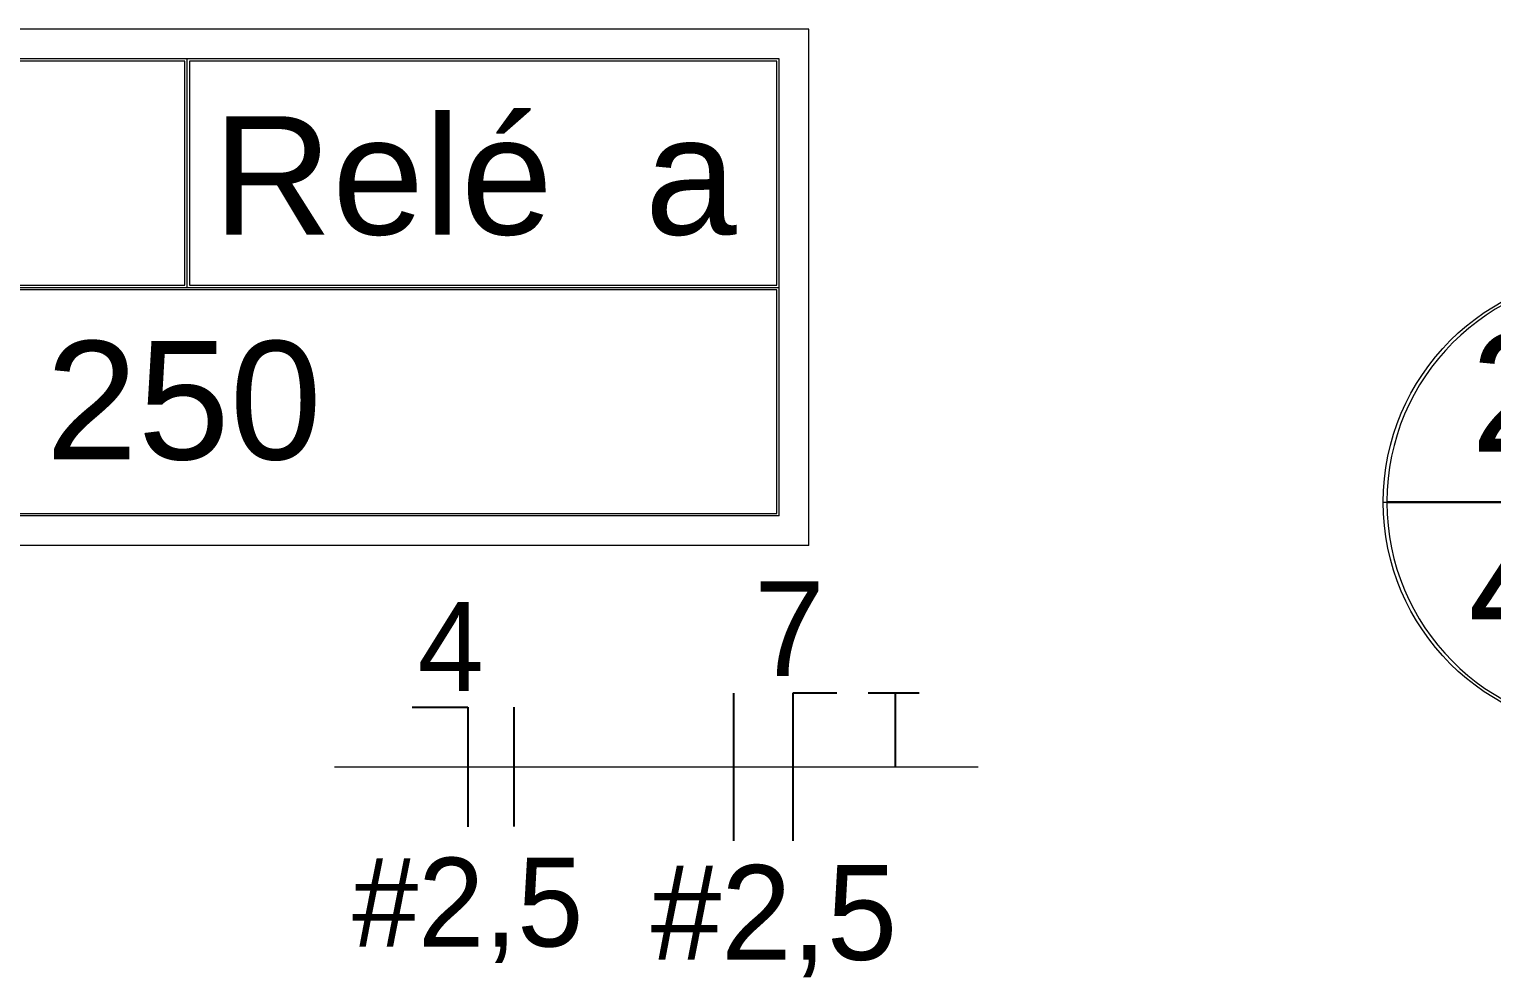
# Model space of a CAD drawing. Header units: metres. Extents: x -12 to 158, y -16 to 62.
# Drawn here: x 49.199 to 54.139, y 7.72 to 10.885 of the extents above; entities that cross this region are included whole.
import ezdxf

# ---------------------------------------------------------------- set-up
doc = ezdxf.new("R2010")
doc.units = ezdxf.units.M
doc.layers.add('E-LITE-EQPM-IDEN', color=7, linetype='Continuous', lineweight=9)
doc.layers.add('Identificadores de dispositivos elétricos', color=7, linetype='Continuous', lineweight=9)
for name, color, linetype, lineweight, true_color in [('Fase', 1, 'Continuous', 25, 0xff0000), ('Neutro', 5, 'Continuous', 25, 0x0000ff), ('Terra', 3, 'Continuous', 25, 0x00ff00)]:
    doc.layers.add(name, color=color, linetype=linetype, lineweight=lineweight, true_color=true_color)
doc.styles.add('Arial_3', font='arial.ttf', dxfattribs={"height": 0.3999999999999996})
doc.styles.add('Century Gothic_1', font='GOTHIC.TTF', dxfattribs={"height": 0.2999999999999997})
doc.styles.add('Century Gothic_3', font='GOTHIC.TTF', dxfattribs={"height": 0.3199999999999997})

# ---------------------------------------------------------------- blocks, each defined once
blk = doc.blocks.new('Tag de Luminárias de Teto 2 - Tag de Luminárias de Teto 2-3493498-PLANTA BAIXA - PLANTA GERAL')
at = {"layer": 'E-LITE-EQPM-IDEN'}
for p, q in [((-0.003861451443040973, 1.259376205309247e-17), (0.003861451443040971, -1.235969987410149e-17)), ((-0.003800000000000002, 9.765625000012382e-06), (0.003799999999999999, 9.765624999987827e-06)), ((1.470902172174639e-21, 1.170310894954888e-19), (-6.237551721879286e-18, -0.003861451443040972)), ((-3.906249999999958e-05, -9.765625000000229e-06), (-0.003800000000000002, -9.765625000012382e-06)), ((-3.906250000000614e-05, -0.00380956484615549), (-3.90625e-05, -9.765625000000424e-06)), ((0.003800000000000002, -9.765625000012382e-06), (3.906249999999958e-05, -9.765625000000229e-06)), ((3.90625e-05, -9.765625000000229e-06), (3.906250000000614e-05, -0.00380956484615549))]:
    blk.add_line(p, q, dxfattribs=at)
blk.add_circle((-2.98848752686665e-19, 1.169605258446771e-19), 0.003861451443040976, dxfattribs=at)
for centre, radius, start, end in [((-1.586231146433193e-18, 9.76562500001486e-06), 0.003800000000000003, 359.9999999999989, 179.9999999999988), ((1.057487430955462e-18, -9.765625000011598e-06), 0.003800000000000007, 180.0000000000004, 269.4110116299548), ((1.743201936965644e-18, -9.765625000013976e-06), 0.0038, 270.588988370044, 359.9999999999989)]:
    blk.add_arc(centre, radius, start, end, dxfattribs=at)
blk = doc.blocks.new('Tag de Luminárias de Teto 3 - Tag de Luminárias de Teto 3-3493737-PLANTA BAIXA - PLANTA GERAL')
at = {"layer": 'E-LITE-EQPM-IDEN'}
for p, q in [((-0.01050000000000001, -0.004361451443040939), (-0.0105, 0.004361451443041006)), ((0.01050000000000001, 0.004361451443040939), (-0.0105, 0.004361451443041006)), ((0.01049999999999999, -0.004361451443041005), (0.01050000000000001, 0.004361451443040939)), ((0.01000000000000001, 0.00386145144304094), (-0.01, 0.003861451443041005)), ((-0.01000000000000001, -0.00386145144304094), (-0.01, 0.003861451443041005)), ((-3.906250000000169e-05, 0.003822388943041004), (-0.0099609375, 0.003822388943041004)), ((-0.0099609375, 0.003822388943041004), (-0.0099609375, 3.906250000003236e-05)), ((-3.906250000000829e-05, 3.906250000000011e-05), (-3.906250000000218e-05, 0.003822388943041004)), ((-2.116800202039231e-18, -5.444479752355122e-20), (4.123372066328801e-18, 0.003861451443040972)), ((3.906250000000218e-05, 0.003822388943041004), (3.906250000000829e-05, 3.906250000000011e-05)), ((0.0099609375, 0.003822388943041004), (3.906250000000169e-05, 0.003822388943041004)), ((0.0099609375, 3.906250000003236e-05), (0.0099609375, 0.003822388943041004)), ((0.009999999999999993, -0.003861451443041005), (0.01000000000000001, 0.00386145144304094)), ((-0.01000000000000001, 3.225952673811482e-17), (0.01, -3.236841633316192e-17)), ((-0.0099609375, 3.906250000003236e-05), (-3.906250000000804e-05, 3.906250000000011e-05)), ((3.906250000000829e-05, 3.906250000000011e-05), (0.0099609375, 3.906250000003236e-05)), ((0.009960937499999992, -3.906249999996785e-05), (-0.009960937499999996, -3.906250000003236e-05)), ((-0.0099609375, -3.906250000003236e-05), (-0.0099609375, -0.003822388943041004)), ((0.0099609375, -0.003822388943041004), (0.009960937499999992, -3.906249999996785e-05)), ((0.009999999999999993, -0.003861451443041004), (-0.01000000000000001, -0.00386145144304094)), ((-0.0099609375, -0.003822388943041004), (0.0099609375, -0.003822388943041004)), ((0.01049999999999999, -0.004361451443041005), (-0.01050000000000001, -0.004361451443040939))]:
    blk.add_line(p, q, dxfattribs=at)
blk = doc.blocks.new('Fiação_Tags Lighting Fixture - 1_ FN-3746626-PLANTA BAIXA - PLANTA GERAL')
at = {"layer": 'E-LITE-EQPM-IDEN', "color": 5, "lineweight": 25, "true_color": 0x0000ff}
for p, q in [((-0.001283428347490118, -0.001641629534408945), (-0.0003447113166747839, -0.001641629534408948)), ((-0.000344711316674784, -0.001641629534408948), (-0.0003447113166747872, -0.003663798866615196))]:
    blk.add_line(p, q, dxfattribs=at)
at = {"layer": 'E-LITE-EQPM-IDEN', "color": 1, "lineweight": 25, "true_color": 0xff0000}
blk.add_line((0.0004337132169709926, -0.00164162953440895), (0.0004337132169709894, -0.003658061608413723), dxfattribs=at)
at = {"layer": 'E-LITE-EQPM-IDEN'}
blk.add_line((-0.00259543484413247, -0.002652714200512058), (0.00259543484413247, -0.002652714200512074), dxfattribs=at)
blk = doc.blocks.new('Fiação_PEX_Tags Eletrical Fixtures - 2_ FNT-4480792-PLANTA BAIXA - PLANTA GERAL')
at = {"layer": 'Fase'}
blk.add_line((-0.0009830429433026226, 0.001249999999999997), (-0.0009830429433026265, -0.001250000000000003), dxfattribs=at)
at = {"layer": 'Identificadores de dispositivos elétricos'}
blk.add_line((-0.002569481908087198, 5.287437154777256e-19), (0.003148823373829976, -1.811024766791761e-17), dxfattribs=at)
at = {"layer": 'Neutro'}
for p, q in [((1.695705669737706e-05, 0.001249999999999997), (1.695705669737314e-05, -0.001250000000000004)), ((1.695705669737706e-05, 0.001249999999999997), (1.695705669737388e-05, -0.0007721693322062563)), ((0.0007591445566973691, 0.001249999999999996), (1.695705669737706e-05, 0.001249999999999997))]:
    blk.add_line(p, q, dxfattribs=at)
at = {"layer": 'Terra'}
for p, q in [((0.002148984650933458, 0.001249999999999992), (0.001290394556697375, 0.001249999999999992)), ((0.001746479857345674, 0.001249999999999992), (0.001746479857345672, -1.348296474468214e-17))]:
    blk.add_line(p, q, dxfattribs=at)

msp = doc.modelspace()

# ---------------------------------------------------------------- block references
at = {"layer": 'E-LITE-EQPM-IDEN', "xscale": 199.9999999999999, "yscale": 199.9999999999999, "zscale": 199.9999999999999}
for name, p in [('Tag de Luminárias de Teto 3 - Tag de Luminárias de Teto 3-3493737-PLANTA BAIXA - PLANTA GERAL', (49.73230456383397, 10.01245888537264)), ('Tag de Luminárias de Teto 2 - Tag de Luminárias de Teto 2-3493498-PLANTA BAIXA - PLANTA GERAL', (54.54481411747952, 9.286753152015207)), ('Fiação_Tags Lighting Fixture - 1_ FN-3746626-PLANTA BAIXA - PLANTA GERAL', (50.74897479813142, 8.922437850016523))]:
    msp.add_blockref(name, p, dxfattribs=at)
at = {"layer": 'Identificadores de dispositivos elétricos', "color": 1, "true_color": 0xff0000, "xscale": 199.9999999999999, "yscale": 199.9999999999999, "zscale": 199.9999999999999}
msp.add_blockref('Fiação_PEX_Tags Eletrical Fixtures - 2_ FNT-4480792-PLANTA BAIXA - PLANTA GERAL', (51.77457139672641, 8.391894006375368), dxfattribs=at)

# ---------------------------------------------------------------- texts
at = {"layer": 'E-LITE-EQPM-IDEN', "attachment_point": 1}
for s, insert, char_height, width, style in [('Relé  a', (49.81866926260894, 10.59086610579225), 0.3999999999999996, 2.196623749999997, 'Arial_3'), ('250', (49.25491400522097, 9.831136458784462), 0.3999999999999996, 1.154429999999999, 'Arial_3'), ('200', (54.06742355886652, 9.857466345989076), 0.3999999999999996, 1.154429999999999, 'Arial_3'), ('4', (54.05909186591679, 9.200043397459547), 0.3999999999999996, 0.3848099999999996, 'Arial_3'), ('4', (50.51099948467643, 8.948854579267671), 0.2999999999999997, 0.2886074999999997, 'Century Gothic_1'), ('#2,5', (50.28960153275307, 8.08532874745126), 0.2999999999999997, 1.090294999999999, 'Century Gothic_1')]:
    msp.add_mtext(s, dxfattribs=dict(at, insert=insert, char_height=char_height, width=width, style=style))
at = {"layer": 'Identificadores de dispositivos elétricos', "char_height": 0.3199999999999997, "attachment_point": 1, "style": 'Century Gothic_3'}
for s, insert, width in [('7', (51.64797435726539, 9.019290722586621), 0.3046412499999997), ('#2,5', (51.29797435726539, 8.060298021523034), 1.154429999999999)]:
    msp.add_mtext(s, dxfattribs=dict(at, insert=insert, width=width))

doc.saveas('drawing.dxf')
